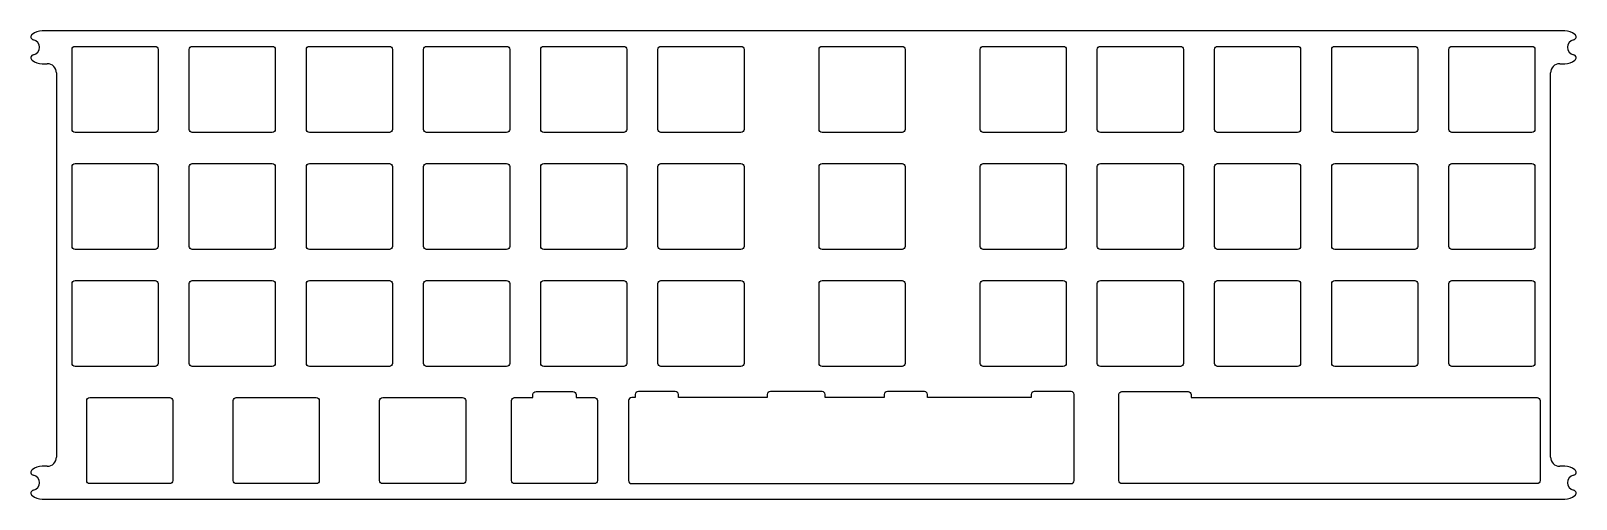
# Model space of a CAD drawing. Header units: inches. Extents: x -0.16 to 9.73, y -3 to 0.
import ezdxf

# ---------------------------------------------------------------- set-up
doc = ezdxf.new("R2010")
doc.units = ezdxf.units.IN
doc.layers.get('0').update_dxf_attribs({"linetype": 'CONTINUOUS'})

msp = doc.modelspace()

# ---------------------------------------------------------------- linework, layer by layer
for p, q in [((9.654, 0), (-0.0915, 0)), ((-0.0915, -0.2106), (-0.059, -0.2106)), ((0, -0.2696), (0, -2.7303)), ((9.5625, -2.7303), (9.5625, -0.2696)), ((9.6216, -0.2106), (9.654, -0.2106)), ((3.6619, -2.3691), (3.6619, -2.8809)), ((3.7047, -2.3494), (3.6816, -2.3494)), ((3.7047, -2.3297), (3.7047, -2.3494)), ((3.9606, -2.31), (3.7244, -2.31)), ((3.9803, -2.3494), (3.9803, -2.3297)), ((4.0566, -2.3494), (3.9803, -2.3494)), ((4.1934, -2.3494), (4.0566, -2.3494)), ((4.5497, -2.3494), (4.1934, -2.3494)), ((4.5497, -2.3297), (4.5497, -2.3494)), ((4.6644, -2.31), (4.5694, -2.31)), ((4.8056, -2.31), (4.6644, -2.31)), ((4.9006, -2.31), (4.8056, -2.31)), ((4.9203, -2.3494), (4.9203, -2.3297)), ((5.2985, -2.3494), (4.9203, -2.3494)), ((5.2985, -2.3297), (5.2985, -2.3494)), ((5.3194, -2.31), (5.3181, -2.31)), ((5.5544, -2.31), (5.3194, -2.31)), ((5.5556, -2.31), (5.5544, -2.31)), ((5.5753, -2.3494), (5.5753, -2.3297)), ((5.6503, -2.3494), (5.5753, -2.3494)), ((5.8809, -2.3494), (5.6503, -2.3494)), ((5.9316, -2.3494), (5.8809, -2.3494)), ((6.1622, -2.3494), (5.9316, -2.3494)), ((6.2385, -2.3494), (6.1622, -2.3494)), ((6.2385, -2.3297), (6.2385, -2.3494)), ((6.4944, -2.31), (6.2581, -2.31)), ((6.514, -2.8809), (6.514, -2.3297)), ((-0.059, -2.7893), (-0.0915, -2.7893)), ((9.654, -2.7893), (9.6216, -2.7893)), ((3.6816, -2.9006), (3.7244, -2.9006)), ((3.7244, -2.9006), (3.9606, -2.9006)), ((3.9606, -2.9006), (4.0566, -2.9006)), ((4.0566, -2.9006), (4.1934, -2.9006)), ((4.1934, -2.9006), (4.5684, -2.9006)), ((4.5694, -2.9006), (4.6644, -2.9006)), ((4.6644, -2.9006), (4.8056, -2.9006)), ((4.8056, -2.9006), (4.8066, -2.9006)), ((4.8066, -2.9006), (4.9003, -2.9006)), ((4.9003, -2.9006), (4.9006, -2.9006)), ((4.9006, -2.9006), (5.3181, -2.9006)), ((5.3181, -2.9006), (5.3184, -2.9006)), ((5.3184, -2.9006), (5.3194, -2.9006)), ((5.3194, -2.9006), (5.3691, -2.9006)), ((5.3691, -2.9006), (5.4122, -2.9006)), ((5.4122, -2.9006), (5.5544, -2.9006)), ((5.5544, -2.9006), (5.5556, -2.9006)), ((5.5556, -2.9006), (5.6503, -2.9006)), ((5.6503, -2.9006), (5.8809, -2.9006)), ((5.8809, -2.9006), (5.9316, -2.9006)), ((5.9316, -2.9006), (6.1622, -2.9006)), ((6.1622, -2.9006), (6.2581, -2.9006)), ((6.2581, -2.9006), (6.4434, -2.9006)), ((6.4434, -2.9006), (6.4944, -2.9006)), ((-0.0915, -3), (9.654, -3))]:
    msp.add_line(p, q)
for points in [[(0.6506, -0.6309, -0.414214), (0.6309, -0.6506), (0.1191, -0.6506, -0.414214), (0.0994, -0.6309), (0.0994, -0.1191, -0.414214), (0.1191, -0.0994), (0.6309, -0.0994, -0.414214), (0.6506, -0.1191)], [(0.8494, -0.1191, -0.414214), (0.8691, -0.0994), (1.3809, -0.0994, -0.414214), (1.4006, -0.1191), (1.4006, -0.6309, -0.414214), (1.3809, -0.6506), (0.8691, -0.6506, -0.414214), (0.8494, -0.6309)], [(2.1309, -0.6506), (1.6191, -0.6506, -0.414214), (1.5994, -0.6309), (1.5994, -0.1191, -0.414214), (1.6191, -0.0994), (2.1309, -0.0994, -0.414214), (2.1506, -0.1191), (2.1506, -0.6309, -0.414214)], [(2.9006, -0.1191), (2.9006, -0.6309, -0.414214), (2.8809, -0.6506), (2.3691, -0.6506, -0.414214), (2.3494, -0.6309), (2.3494, -0.1191, -0.414214), (2.3691, -0.0994), (2.8809, -0.0994, -0.414214)], [(3.0994, -0.1191, -0.414214), (3.1191, -0.0994), (3.6309, -0.0994, -0.414214), (3.6506, -0.1191), (3.6506, -0.6309, -0.414214), (3.6309, -0.6506), (3.1191, -0.6506, -0.414214), (3.0994, -0.6309)], [(4.3809, -0.6506), (3.8691, -0.6506, -0.414214), (3.8494, -0.6309), (3.8494, -0.1191, -0.414214), (3.8691, -0.0994), (4.3809, -0.0994, -0.414214), (4.4006, -0.1191), (4.4006, -0.6309, -0.414214)], [(4.9003, -0.0994), (5.4122, -0.0994, -0.414214), (5.4318, -0.1191), (5.4318, -0.6309, -0.414214), (5.4122, -0.6506), (4.9003, -0.6506, -0.414214), (4.8807, -0.6309), (4.8807, -0.1191, -0.414214)], [(6.4631, -0.6309, -0.414214), (6.4434, -0.6506), (5.9316, -0.6506, -0.414214), (5.9119, -0.6309), (5.9119, -0.1191, -0.414214), (5.9316, -0.0994), (6.4434, -0.0994, -0.414214), (6.4631, -0.1191)], [(7.2131, -0.1191), (7.2131, -0.6309, -0.414214), (7.1934, -0.6506), (6.6816, -0.6506, -0.414214), (6.6619, -0.6309), (6.6619, -0.1191, -0.414214), (6.6816, -0.0994), (7.1934, -0.0994, -0.414214)], [(7.4316, -0.6506, -0.414214), (7.4119, -0.6309), (7.4119, -0.1191, -0.414214), (7.4316, -0.0994), (7.9434, -0.0994, -0.414214), (7.9631, -0.1191), (7.9631, -0.6309, -0.414214), (7.9434, -0.6506)], [(8.1619, -0.6309), (8.1619, -0.1191, -0.414214), (8.1816, -0.0994), (8.6934, -0.0994, -0.414214), (8.7131, -0.1191), (8.7131, -0.6309, -0.414214), (8.6934, -0.6506), (8.1816, -0.6506, -0.414214)], [(8.9316, -0.0994), (9.4434, -0.0994, -0.414214), (9.4631, -0.1191), (9.4631, -0.6309, -0.414214), (9.4434, -0.6506), (8.9316, -0.6506, -0.414214), (8.9119, -0.6309), (8.9119, -0.1191, -0.414214)], [(0.6309, -0.8494, -0.414214), (0.6506, -0.8691), (0.6506, -1.3809, -0.414214), (0.6309, -1.4006), (0.1191, -1.4006, -0.414214), (0.0994, -1.3809), (0.0994, -0.8691, -0.414214), (0.1191, -0.8494)], [(0.8691, -0.8494), (1.3809, -0.8494, -0.414214), (1.4006, -0.8691), (1.4006, -1.3809, -0.414214), (1.3809, -1.4006), (0.8691, -1.4006, -0.414214), (0.8494, -1.3809), (0.8494, -0.8691, -0.414214)], [(2.1309, -0.8494, -0.414214), (2.1506, -0.8691), (2.1506, -1.3809, -0.414214), (2.1309, -1.4006), (1.6191, -1.4006, -0.414214), (1.5994, -1.3809), (1.5994, -0.8691, -0.414214), (1.6191, -0.8494)], [(2.3494, -0.8691, -0.414214), (2.3691, -0.8494), (2.8809, -0.8494, -0.414214), (2.9006, -0.8691), (2.9006, -1.3809, -0.414214), (2.8809, -1.4006), (2.3691, -1.4006, -0.414214), (2.3494, -1.3809)], [(3.1191, -1.4006, -0.414214), (3.0994, -1.3809), (3.0994, -0.8691, -0.414214), (3.1191, -0.8494), (3.6309, -0.8494, -0.414214), (3.6506, -0.8691), (3.6506, -1.3809, -0.414214), (3.6309, -1.4006)], [(3.8691, -0.8494), (4.3809, -0.8494, -0.414214), (4.4006, -0.8691), (4.4006, -1.3809, -0.414214), (4.3809, -1.4006), (3.8691, -1.4006, -0.414214), (3.8494, -1.3809), (3.8494, -0.8691, -0.414214)], [(4.8807, -0.8691, -0.414214), (4.9003, -0.8494), (5.4122, -0.8494, -0.414214), (5.4318, -0.8691), (5.4318, -1.3809, -0.414214), (5.4122, -1.4006), (4.9003, -1.4006, -0.414214), (4.8807, -1.3809)], [(5.9316, -1.4006, -0.414214), (5.9119, -1.3809), (5.9119, -0.8691, -0.414214), (5.9316, -0.8494), (6.4434, -0.8494, -0.414214), (6.4631, -0.8691), (6.4631, -1.3809, -0.414214), (6.4434, -1.4006)], [(6.6816, -0.8494), (7.1934, -0.8494, -0.414214), (7.2131, -0.8691), (7.2131, -1.3809, -0.414214), (7.1934, -1.4006), (6.6816, -1.4006, -0.414214), (6.6619, -1.3809), (6.6619, -0.8691, -0.414214)], [(7.4119, -1.3809), (7.4119, -0.8691, -0.414214), (7.4316, -0.8494), (7.9434, -0.8494, -0.414214), (7.9631, -0.8691), (7.9631, -1.3809, -0.414214), (7.9434, -1.4006), (7.4316, -1.4006, -0.414214)], [(8.1619, -0.8691, -0.414214), (8.1816, -0.8494), (8.6934, -0.8494, -0.414214), (8.7131, -0.8691), (8.7131, -1.3809, -0.414214), (8.6934, -1.4006), (8.1816, -1.4006, -0.414214), (8.1619, -1.3809)], [(9.4631, -1.3809, -0.414214), (9.4434, -1.4006), (8.9316, -1.4006, -0.414214), (8.9119, -1.3809), (8.9119, -0.8691, -0.414214), (8.9316, -0.8494), (9.4434, -0.8494, -0.414214), (9.4631, -0.8691)], [(0.1191, -2.1506, -0.414214), (0.0994, -2.1309), (0.0994, -1.6191, -0.414214), (0.1191, -1.5994), (0.6309, -1.5994, -0.414214), (0.6506, -1.6191), (0.6506, -2.1309, -0.414214), (0.6309, -2.1506)], [(0.8494, -1.6191, -0.414214), (0.8691, -1.5994), (1.3809, -1.5994, -0.414214), (1.4006, -1.6191), (1.4006, -2.1309, -0.414214), (1.3809, -2.1506), (0.8691, -2.1506, -0.414214), (0.8494, -2.1309)], [(1.6191, -1.5994), (2.1309, -1.5994, -0.414214), (2.1506, -1.6191), (2.1506, -2.1309, -0.414214), (2.1309, -2.1506), (1.6191, -2.1506, -0.414214), (1.5994, -2.1309), (1.5994, -1.6191, -0.414214)], [(2.3691, -2.1506, -0.414214), (2.3494, -2.1309), (2.3494, -1.6191, -0.414214), (2.3691, -1.5994), (2.8809, -1.5994, -0.414214), (2.9006, -1.6191), (2.9006, -2.1309, -0.414214), (2.8809, -2.1506)], [(3.0994, -1.6191, -0.414214), (3.1191, -1.5994), (3.6309, -1.5994, -0.414214), (3.6506, -1.6191), (3.6506, -2.1309, -0.414214), (3.6309, -2.1506), (3.1191, -2.1506, -0.414214), (3.0994, -2.1309)], [(4.3809, -2.1506), (3.8691, -2.1506, -0.414214), (3.8494, -2.1309), (3.8494, -1.6191, -0.414214), (3.8691, -1.5994), (4.3809, -1.5994, -0.414214), (4.4006, -1.6191), (4.4006, -2.1309, -0.414214)], [(5.4318, -2.1309, -0.414214), (5.4122, -2.1506), (4.9003, -2.1506, -0.414214), (4.8807, -2.1309), (4.8807, -1.6191, -0.414214), (4.9003, -1.5994), (5.4122, -1.5994, -0.414214), (5.4318, -1.6191)], [(5.9316, -2.1506, -0.414214), (5.9119, -2.1309), (5.9119, -1.6191, -0.414214), (5.9316, -1.5994), (6.4434, -1.5994, -0.414214), (6.4631, -1.6191), (6.4631, -2.1309, -0.414214), (6.4434, -2.1506)], [(6.6816, -2.1506, -0.414214), (6.6619, -2.1309), (6.6619, -1.6191, -0.414214), (6.6816, -1.5994), (7.1934, -1.5994, -0.414214), (7.2131, -1.6191), (7.2131, -2.1309, -0.414214), (7.1934, -2.1506)], [(7.4119, -1.6191, -0.414214), (7.4316, -1.5994), (7.9434, -1.5994, -0.414214), (7.9631, -1.6191), (7.9631, -2.1309, -0.414214), (7.9434, -2.1506), (7.4316, -2.1506, -0.414214), (7.4119, -2.1309)], [(8.7131, -2.1309, -0.414214), (8.6934, -2.1506), (8.1816, -2.1506, -0.414214), (8.1619, -2.1309), (8.1619, -1.6191, -0.414214), (8.1816, -1.5994), (8.6934, -1.5994, -0.414214), (8.7131, -1.6191)], [(8.9316, -1.5994), (9.4434, -1.5994, -0.414214), (9.4631, -1.6191), (9.4631, -2.1309, -0.414214), (9.4434, -2.1506), (8.9316, -2.1506, -0.414214), (8.9119, -2.1309), (8.9119, -1.6191, -0.414214)], [(0.1932, -2.8809), (0.1932, -2.3691, -0.414214), (0.2128, -2.3494), (0.7247, -2.3494, -0.414214), (0.7443, -2.3691), (0.7443, -2.8809, -0.414214), (0.7247, -2.9006), (0.2128, -2.9006, -0.414214)], [(1.6818, -2.8809, -0.414214), (1.6622, -2.9006), (1.1503, -2.9006, -0.414214), (1.1307, -2.8809), (1.1307, -2.3691, -0.414214), (1.1503, -2.3494), (1.6622, -2.3494, -0.414214), (1.6818, -2.3691)], [(2.0682, -2.8809), (2.0682, -2.3691, -0.414214), (2.0878, -2.3494), (2.5997, -2.3494, -0.414214), (2.6193, -2.3691), (2.6193, -2.8809, -0.414214), (2.5997, -2.9006), (2.0878, -2.9006, -0.414214)], [(2.9316, -2.9006, -0.414214), (2.9119, -2.8809), (2.9119, -2.3691, -0.414214), (2.9316, -2.3494), (3.0497, -2.3494), (3.0497, -2.3297, -0.414214), (3.0694, -2.31), (3.0696, -2.31), (3.3056, -2.31), (3.3059, -2.31, -0.414214), (3.3255, -2.3297), (3.3255, -2.3494), (3.4434, -2.3494, -0.414214), (3.4631, -2.3691), (3.4631, -2.8809, -0.414214), (3.4434, -2.9006), (3.3059, -2.9006), (3.3056, -2.9006), (3.0696, -2.9006), (3.0694, -2.9006)], [(7.3809, -2.9006), (7.2429, -2.9006), (7.0566, -2.9006), (7.0556, -2.9006), (7.0066, -2.9006), (6.8691, -2.9006), (6.8194, -2.9006, -0.414214), (6.7997, -2.8809), (6.7997, -2.3297, -0.414214), (6.8194, -2.31), (7.0066, -2.31), (7.0556, -2.31), (7.2429, -2.31, -0.414214), (7.2625, -2.3297), (7.2625, -2.3494), (7.3809, -2.3494), (7.4316, -2.3494), (7.5684, -2.3494), (7.7128, -2.3494), (7.9434, -2.3494), (8.1816, -2.3494), (8.2247, -2.3494), (8.5236, -2.3494), (8.5566, -2.3494), (8.563, -2.3494), (8.6934, -2.3494), (8.7441, -2.3494), (8.9316, -2.3494), (9.0684, -2.3494), (9.2559, -2.3494), (9.437, -2.3494), (9.4434, -2.3494), (9.4764, -2.3494, -0.414214), (9.4961, -2.3691), (9.4961, -2.8809, -0.414214), (9.4764, -2.9006), (9.4434, -2.9006), (9.437, -2.9006), (9.2559, -2.9006), (9.0684, -2.9006), (8.9316, -2.9006), (8.7441, -2.9006), (8.6934, -2.9006), (8.563, -2.9006), (8.5566, -2.9006), (8.5236, -2.9006), (8.2247, -2.9006), (8.1816, -2.9006), (7.9434, -2.9006), (7.7128, -2.9006), (7.5684, -2.9006), (7.4316, -2.9006)]]:
    msp.add_lwpolyline(points, format="xyb", close=True)
for centre, radius, start, end in [((-0.0915, -0.1053), 0.1053, 90, 127.87922), ((9.654, -0.1053), 0.1053, 52.12078, 90), ((-0.1441, -0.0377), 0.0197, 127.87922, 258.81194), ((-0.1575, -0.1053), 0.0492, -78.81194, 78.81194), ((9.72, -0.1053), 0.0492, 101.18806, 258.81194), ((9.7066, -0.0377), 0.0197, -78.81194, 52.12078), ((-0.1441, -0.1729), 0.0197, 101.18806, 232.12078), ((-0.0915, -0.1053), 0.1053, 232.12078, 270), ((9.654, -0.1053), 0.1053, 270, 307.87922), ((9.7066, -0.1729), 0.0197, -52.12078, 78.81194), ((-0.059, -0.2696), 0.0591, 0, 90), ((9.6216, -0.2696), 0.0591, 90, 180), ((3.6816, -2.3691), 0.0197, 90, 180), ((3.7244, -2.3297), 0.0197, 90, 180), ((3.9606, -2.3297), 0.0197, 0, 90), ((4.5694, -2.3297), 0.0197, 90, 180), ((4.9006, -2.3297), 0.0197, 0, 90), ((5.3181, -2.3297), 0.0197, 90, 180), ((5.5556, -2.3297), 0.0197, 0, 90), ((6.2581, -2.3297), 0.0197, 90, 180), ((6.4944, -2.3297), 0.0197, 0, 90), ((-0.059, -2.7303), 0.0591, -90, 0), ((9.6216, -2.7303), 0.0591, 180, 270), ((-0.1441, -2.8271), 0.0197, 127.87922, 258.81194), ((-0.0915, -2.8946), 0.1053, 90, 127.87922), ((-0.1575, -2.8946), 0.0492, -78.81194, 78.81194), ((9.654, -2.8946), 0.1053, 52.12078, 90), ((9.72, -2.8946), 0.0492, 101.18806, 258.81194), ((9.7066, -2.8271), 0.0197, -78.81194, 52.12078), ((-0.1441, -2.9622), 0.0197, 101.18806, 232.12078), ((3.6816, -2.8809), 0.0197, 180, 270), ((4.5684, -2.8809), 0.0197, 270, 271.43254), ((4.5694, -2.8809), 0.0197, 268.56746, 270), ((6.4944, -2.8809), 0.0197, -90, 0), ((9.7066, -2.9622), 0.0197, -52.12078, 78.81194), ((-0.0915, -2.8946), 0.1053, 232.12078, 270), ((9.654, -2.8946), 0.1053, 270, 307.87922)]:
    msp.add_arc(centre, radius, start, end)

doc.saveas('drawing.dxf')
